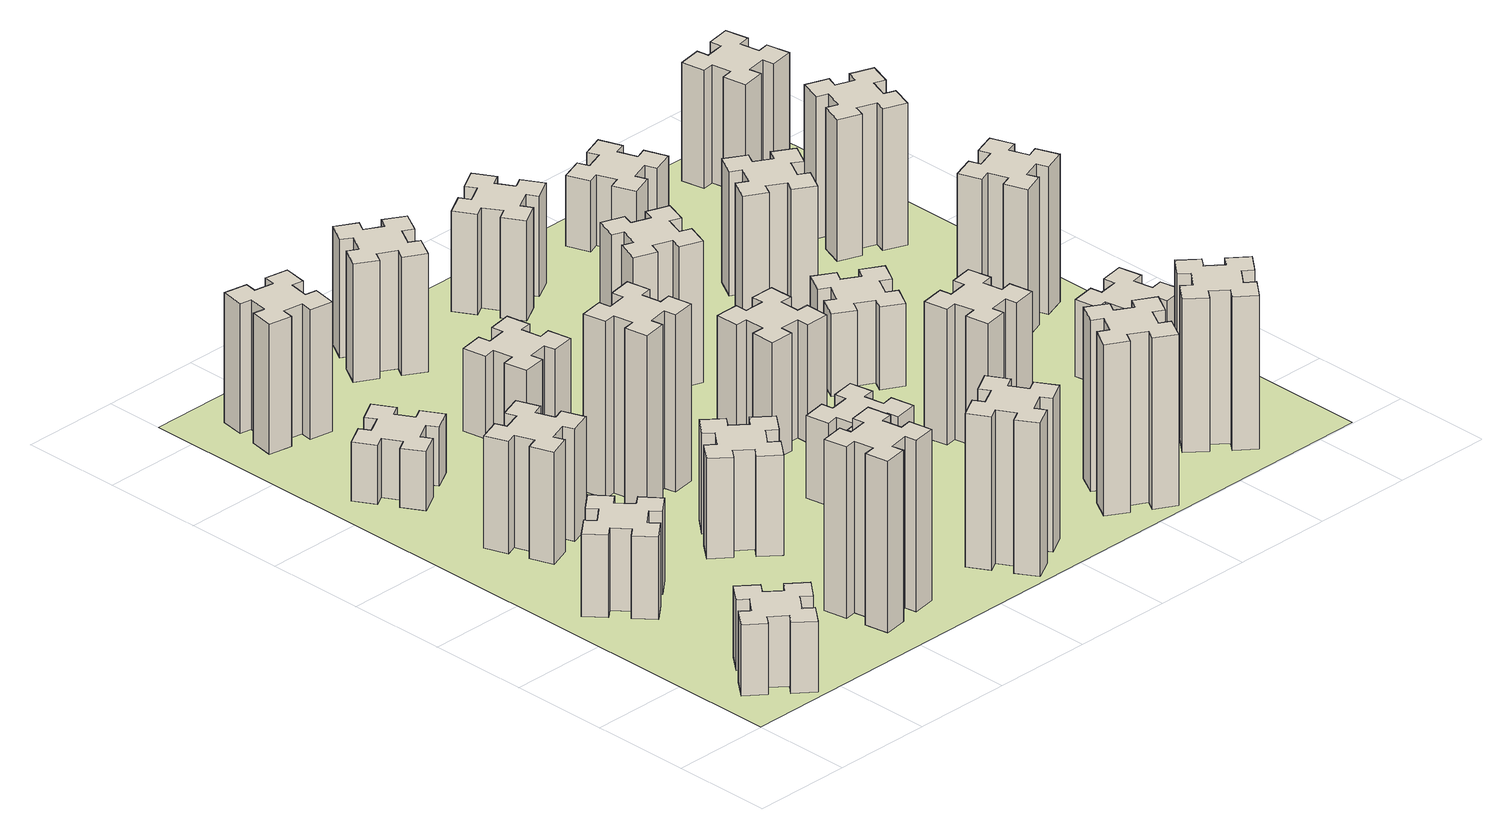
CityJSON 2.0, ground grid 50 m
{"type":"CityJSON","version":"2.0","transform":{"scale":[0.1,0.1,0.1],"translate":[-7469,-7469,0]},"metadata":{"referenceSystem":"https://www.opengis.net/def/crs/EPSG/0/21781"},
"CityObjects":{
"building1":{"type":"Building","attributes":{"class":"1000","function":"1000","usage":"1000","yearOfConstruction":2016,"roofType":"1000","measuredHeight":36,"storeysAboveGround":30,"storeysBelowGround":0},"geometry":[{"type":"Solid","lod":"1","boundaries":[[[[0,1,2,3,4,5,6,7,8,9,10,11,12,13,14,15,16,17,18,19]],[[17,16,20,21]],[[16,15,22,20]],[[15,14,23,22]],[[14,13,24,23]],[[13,12,25,24]],[[12,11,26,25]],[[11,10,27,26]],[[10,9,28,27]],[[9,8,29,28]],[[8,7,30,29]],[[7,6,31,30]],[[6,5,32,31]],[[5,4,33,32]],[[4,3,34,33]],[[3,2,35,34]],[[2,1,36,35]],[[1,0,37,36]],[[0,19,38,37]],[[19,18,39,38]],[[18,17,21,39]],[[24,25,26,27,28,29,30,31,32,33,34,35,36,37,38,39,21,20,22,23]]]]}]},
"building2":{"type":"Building","attributes":{"class":"1000","function":"1000","usage":"1000","yearOfConstruction":2016,"roofType":"1000","measuredHeight":42,"storeysAboveGround":30,"storeysBelowGround":0},"geometry":[{"type":"Solid","lod":"1","boundaries":[[[[40,41,42,43,44,45,46,47,48,49,50,51,52,53,54,55,56,57,58,59]],[[57,56,60,61]],[[56,55,62,60]],[[55,54,63,62]],[[54,53,64,63]],[[53,52,65,64]],[[52,51,66,65]],[[51,50,67,66]],[[50,49,68,67]],[[49,48,69,68]],[[48,47,70,69]],[[47,46,71,70]],[[46,45,72,71]],[[45,44,73,72]],[[44,43,74,73]],[[43,42,75,74]],[[42,41,76,75]],[[41,40,77,76]],[[40,59,78,77]],[[59,58,79,78]],[[58,57,61,79]],[[64,65,66,67,68,69,70,71,72,73,74,75,76,77,78,79,61,60,62,63]]]]}]},
"building3":{"type":"Building","attributes":{"class":"1000","function":"1000","usage":"1000","yearOfConstruction":2016,"roofType":"1000","measuredHeight":57,"storeysAboveGround":30,"storeysBelowGround":0},"geometry":[{"type":"Solid","lod":"1","boundaries":[[[[80,81,82,83,84,85,86,87,88,89,90,91,92,93,94,95,96,97,98,99]],[[97,96,100,101]],[[96,95,102,100]],[[95,94,103,102]],[[94,93,104,103]],[[93,92,105,104]],[[92,91,106,105]],[[91,90,107,106]],[[90,89,108,107]],[[89,88,109,108]],[[88,87,110,109]],[[87,86,111,110]],[[86,85,112,111]],[[85,84,113,112]],[[84,83,114,113]],[[83,82,115,114]],[[82,81,116,115]],[[81,80,117,116]],[[80,99,118,117]],[[99,98,119,118]],[[98,97,101,119]],[[104,105,106,107,108,109,110,111,112,113,114,115,116,117,118,119,101,100,102,103]]]]}]},
"building4":{"type":"Building","attributes":{"class":"1000","function":"1000","usage":"1000","yearOfConstruction":2016,"roofType":"1000","measuredHeight":30,"storeysAboveGround":30,"storeysBelowGround":0},"geometry":[{"type":"Solid","lod":"1","boundaries":[[[[120,121,122,123,124,125,126,127,128,129,130,131,132,133,134,135,136,137,138,139]],[[137,136,140,141]],[[136,135,142,140]],[[135,134,143,142]],[[134,133,144,143]],[[133,132,145,144]],[[132,131,146,145]],[[131,130,147,146]],[[130,129,148,147]],[[129,128,149,148]],[[128,127,150,149]],[[127,126,151,150]],[[126,125,152,151]],[[125,124,153,152]],[[124,123,154,153]],[[123,122,155,154]],[[122,121,156,155]],[[121,120,157,156]],[[120,139,158,157]],[[139,138,159,158]],[[138,137,141,159]],[[144,145,146,147,148,149,150,151,152,153,154,155,156,157,158,159,141,140,142,143]]]]}]},
"building5":{"type":"Building","attributes":{"class":"1000","function":"1000","usage":"1000","yearOfConstruction":2016,"roofType":"1000","measuredHeight":87,"storeysAboveGround":30,"storeysBelowGround":0},"geometry":[{"type":"Solid","lod":"1","boundaries":[[[[160,161,162,163,164,165,166,167,168,169,170,171,172,173,174,175,176,177,178,179]],[[177,176,180,181]],[[176,175,182,180]],[[175,174,183,182]],[[174,173,184,183]],[[173,172,185,184]],[[172,171,186,185]],[[171,170,187,186]],[[170,169,188,187]],[[169,168,189,188]],[[168,167,190,189]],[[167,166,191,190]],[[166,165,192,191]],[[165,164,193,192]],[[164,163,194,193]],[[163,162,195,194]],[[162,161,196,195]],[[161,160,197,196]],[[160,179,198,197]],[[179,178,199,198]],[[178,177,181,199]],[[184,185,186,187,188,189,190,191,192,193,194,195,196,197,198,199,181,180,182,183]]]]}]},
"building6":{"type":"Building","attributes":{"class":"1000","function":"1000","usage":"1000","yearOfConstruction":2016,"roofType":"1000","measuredHeight":66,"storeysAboveGround":30,"storeysBelowGround":0},"geometry":[{"type":"Solid","lod":"1","boundaries":[[[[200,201,202,203,204,205,206,207,208,209,210,211,212,213,214,215,216,217,218,219]],[[217,216,220,221]],[[216,215,222,220]],[[215,214,223,222]],[[214,213,224,223]],[[213,212,225,224]],[[212,211,226,225]],[[211,210,227,226]],[[210,209,228,227]],[[209,208,229,228]],[[208,207,230,229]],[[207,206,231,230]],[[206,205,232,231]],[[205,204,233,232]],[[204,203,234,233]],[[203,202,235,234]],[[202,201,236,235]],[[201,200,237,236]],[[200,219,238,237]],[[219,218,239,238]],[[218,217,221,239]],[[224,225,226,227,228,229,230,231,232,233,234,235,236,237,238,239,221,220,222,223]]]]}]},
"building7":{"type":"Building","attributes":{"class":"1000","function":"1000","usage":"1000","yearOfConstruction":2016,"roofType":"1000","measuredHeight":51,"storeysAboveGround":30,"storeysBelowGround":0},"geometry":[{"type":"Solid","lod":"1","boundaries":[[[[240,241,242,243,244,245,246,247,248,249,250,251,252,253,254,255,256,257,258,259]],[[257,256,260,261]],[[256,255,262,260]],[[255,254,263,262]],[[254,253,264,263]],[[253,252,265,264]],[[252,251,266,265]],[[251,250,267,266]],[[250,249,268,267]],[[249,248,269,268]],[[248,247,270,269]],[[247,246,271,270]],[[246,245,272,271]],[[245,244,273,272]],[[244,243,274,273]],[[243,242,275,274]],[[242,241,276,275]],[[241,240,277,276]],[[240,259,278,277]],[[259,258,279,278]],[[258,257,261,279]],[[264,265,266,267,268,269,270,271,272,273,274,275,276,277,278,279,261,260,262,263]]]]}]},
"building8":{"type":"Building","attributes":{"class":"1000","function":"1000","usage":"1000","yearOfConstruction":2016,"roofType":"1000","measuredHeight":90,"storeysAboveGround":30,"storeysBelowGround":0},"geometry":[{"type":"Solid","lod":"1","boundaries":[[[[280,281,282,283,284,285,286,287,288,289,290,291,292,293,294,295,296,297,298,299]],[[297,296,300,301]],[[296,295,302,300]],[[295,294,303,302]],[[294,293,304,303]],[[293,292,305,304]],[[292,291,306,305]],[[291,290,307,306]],[[290,289,308,307]],[[289,288,309,308]],[[288,287,310,309]],[[287,286,311,310]],[[286,285,312,311]],[[285,284,313,312]],[[284,283,314,313]],[[283,282,315,314]],[[282,281,316,315]],[[281,280,317,316]],[[280,299,318,317]],[[299,298,319,318]],[[298,297,301,319]],[[304,305,306,307,308,309,310,311,312,313,314,315,316,317,318,319,301,300,302,303]]]]}]},
"building9":{"type":"Building","attributes":{"class":"1000","function":"1000","usage":"1000","yearOfConstruction":2016,"roofType":"1000","measuredHeight":42,"storeysAboveGround":30,"storeysBelowGround":0},"geometry":[{"type":"Solid","lod":"1","boundaries":[[[[320,321,322,323,324,325,326,327,328,329,330,331,332,333,334,335,336,337,338,339]],[[337,336,340,341]],[[336,335,342,340]],[[335,334,343,342]],[[334,333,344,343]],[[333,332,345,344]],[[332,331,346,345]],[[331,330,347,346]],[[330,329,348,347]],[[329,328,349,348]],[[328,327,350,349]],[[327,326,351,350]],[[326,325,352,351]],[[325,324,353,352]],[[324,323,354,353]],[[323,322,355,354]],[[322,321,356,355]],[[321,320,357,356]],[[320,339,358,357]],[[339,338,359,358]],[[338,337,341,359]],[[344,345,346,347,348,349,350,351,352,353,354,355,356,357,358,359,341,340,342,343]]]]}]},
"building10":{"type":"Building","attributes":{"class":"1000","function":"1000","usage":"1000","yearOfConstruction":2016,"roofType":"1000","measuredHeight":78,"storeysAboveGround":30,"storeysBelowGround":0},"geometry":[{"type":"Solid","lod":"1","boundaries":[[[[360,361,362,363,364,365,366,367,368,369,370,371,372,373,374,375,376,377,378,379]],[[377,376,380,381]],[[376,375,382,380]],[[375,374,383,382]],[[374,373,384,383]],[[373,372,385,384]],[[372,371,386,385]],[[371,370,387,386]],[[370,369,388,387]],[[369,368,389,388]],[[368,367,390,389]],[[367,366,391,390]],[[366,365,392,391]],[[365,364,393,392]],[[364,363,394,393]],[[363,362,395,394]],[[362,361,396,395]],[[361,360,397,396]],[[360,379,398,397]],[[379,378,399,398]],[[378,377,381,399]],[[384,385,386,387,388,389,390,391,392,393,394,395,396,397,398,399,381,380,382,383]]]]}]},
"building11":{"type":"Building","attributes":{"class":"1000","function":"1000","usage":"1000","yearOfConstruction":2016,"roofType":"1000","measuredHeight":42,"storeysAboveGround":30,"storeysBelowGround":0},"geometry":[{"type":"Solid","lod":"1","boundaries":[[[[400,401,402,403,404,405,406,407,408,409,410,411,412,413,414,415,416,417,418,419]],[[417,416,420,421]],[[416,415,422,420]],[[415,414,423,422]],[[414,413,424,423]],[[413,412,425,424]],[[412,411,426,425]],[[411,410,427,426]],[[410,409,428,427]],[[409,408,429,428]],[[408,407,430,429]],[[407,406,431,430]],[[406,405,432,431]],[[405,404,433,432]],[[404,403,434,433]],[[403,402,435,434]],[[402,401,436,435]],[[401,400,437,436]],[[400,419,438,437]],[[419,418,439,438]],[[418,417,421,439]],[[424,425,426,427,428,429,430,431,432,433,434,435,436,437,438,439,421,420,422,423]]]]}]},
"building12":{"type":"Building","attributes":{"class":"1000","function":"1000","usage":"1000","yearOfConstruction":2016,"roofType":"1000","measuredHeight":60,"storeysAboveGround":30,"storeysBelowGround":0},"geometry":[{"type":"Solid","lod":"1","boundaries":[[[[440,441,442,443,444,445,446,447,448,449,450,451,452,453,454,455,456,457,458,459]],[[457,456,460,461]],[[456,455,462,460]],[[455,454,463,462]],[[454,453,464,463]],[[453,452,465,464]],[[452,451,466,465]],[[451,450,467,466]],[[450,449,468,467]],[[449,448,469,468]],[[448,447,470,469]],[[447,446,471,470]],[[446,445,472,471]],[[445,444,473,472]],[[444,443,474,473]],[[443,442,475,474]],[[442,441,476,475]],[[441,440,477,476]],[[440,459,478,477]],[[459,458,479,478]],[[458,457,461,479]],[[464,465,466,467,468,469,470,471,472,473,474,475,476,477,478,479,461,460,462,463]]]]}]},
"building13":{"type":"Building","attributes":{"class":"1000","function":"1000","usage":"1000","yearOfConstruction":2016,"roofType":"1000","measuredHeight":60,"storeysAboveGround":30,"storeysBelowGround":0},"geometry":[{"type":"Solid","lod":"1","boundaries":[[[[480,481,482,483,484,485,486,487,488,489,490,491,492,493,494,495,496,497,498,499]],[[497,496,500,501]],[[496,495,502,500]],[[495,494,503,502]],[[494,493,504,503]],[[493,492,505,504]],[[492,491,506,505]],[[491,490,507,506]],[[490,489,508,507]],[[489,488,509,508]],[[488,487,510,509]],[[487,486,511,510]],[[486,485,512,511]],[[485,484,513,512]],[[484,483,514,513]],[[483,482,515,514]],[[482,481,516,515]],[[481,480,517,516]],[[480,499,518,517]],[[499,498,519,518]],[[498,497,501,519]],[[504,505,506,507,508,509,510,511,512,513,514,515,516,517,518,519,501,500,502,503]]]]}]},
"building14":{"type":"Building","attributes":{"class":"1000","function":"1000","usage":"1000","yearOfConstruction":2016,"roofType":"1000","measuredHeight":72,"storeysAboveGround":30,"storeysBelowGround":0},"geometry":[{"type":"Solid","lod":"1","boundaries":[[[[520,521,522,523,524,525,526,527,528,529,530,531,532,533,534,535,536,537,538,539]],[[537,536,540,541]],[[536,535,542,540]],[[535,534,543,542]],[[534,533,544,543]],[[533,532,545,544]],[[532,531,546,545]],[[531,530,547,546]],[[530,529,548,547]],[[529,528,549,548]],[[528,527,550,549]],[[527,526,551,550]],[[526,525,552,551]],[[525,524,553,552]],[[524,523,554,553]],[[523,522,555,554]],[[522,521,556,555]],[[521,520,557,556]],[[520,539,558,557]],[[539,538,559,558]],[[538,537,541,559]],[[544,545,546,547,548,549,550,551,552,553,554,555,556,557,558,559,541,540,542,543]]]]}]},
"building15":{"type":"Building","attributes":{"class":"1000","function":"1000","usage":"1000","yearOfConstruction":2016,"roofType":"1000","measuredHeight":87,"storeysAboveGround":30,"storeysBelowGround":0},"geometry":[{"type":"Solid","lod":"1","boundaries":[[[[560,561,562,563,564,565,566,567,568,569,570,571,572,573,574,575,576,577,578,579]],[[577,576,580,581]],[[576,575,582,580]],[[575,574,583,582]],[[574,573,584,583]],[[573,572,585,584]],[[572,571,586,585]],[[571,570,587,586]],[[570,569,588,587]],[[569,568,589,588]],[[568,567,590,589]],[[567,566,591,590]],[[566,565,592,591]],[[565,564,593,592]],[[564,563,594,593]],[[563,562,595,594]],[[562,561,596,595]],[[561,560,597,596]],[[560,579,598,597]],[[579,578,599,598]],[[578,577,581,599]],[[584,585,586,587,588,589,590,591,592,593,594,595,596,597,598,599,581,580,582,583]]]]}]},
"building16":{"type":"Building","attributes":{"class":"1000","function":"1000","usage":"1000","yearOfConstruction":2016,"roofType":"1000","measuredHeight":69,"storeysAboveGround":30,"storeysBelowGround":0},"geometry":[{"type":"Solid","lod":"1","boundaries":[[[[600,601,602,603,604,605,606,607,608,609,610,611,612,613,614,615,616,617,618,619]],[[617,616,620,621]],[[616,615,622,620]],[[615,614,623,622]],[[614,613,624,623]],[[613,612,625,624]],[[612,611,626,625]],[[611,610,627,626]],[[610,609,628,627]],[[609,608,629,628]],[[608,607,630,629]],[[607,606,631,630]],[[606,605,632,631]],[[605,604,633,632]],[[604,603,634,633]],[[603,602,635,634]],[[602,601,636,635]],[[601,600,637,636]],[[600,619,638,637]],[[619,618,639,638]],[[618,617,621,639]],[[624,625,626,627,628,629,630,631,632,633,634,635,636,637,638,639,621,620,622,623]]]]}]},
"building17":{"type":"Building","attributes":{"class":"1000","function":"1000","usage":"1000","yearOfConstruction":2016,"roofType":"1000","measuredHeight":51,"storeysAboveGround":30,"storeysBelowGround":0},"geometry":[{"type":"Solid","lod":"1","boundaries":[[[[640,641,642,643,644,645,646,647,648,649,650,651,652,653,654,655,656,657,658,659]],[[657,656,660,661]],[[656,655,662,660]],[[655,654,663,662]],[[654,653,664,663]],[[653,652,665,664]],[[652,651,666,665]],[[651,650,667,666]],[[650,649,668,667]],[[649,648,669,668]],[[648,647,670,669]],[[647,646,671,670]],[[646,645,672,671]],[[645,644,673,672]],[[644,643,674,673]],[[643,642,675,674]],[[642,641,676,675]],[[641,640,677,676]],[[640,659,678,677]],[[659,658,679,678]],[[658,657,661,679]],[[664,665,666,667,668,669,670,671,672,673,674,675,676,677,678,679,661,660,662,663]]]]}]},
"building18":{"type":"Building","attributes":{"class":"1000","function":"1000","usage":"1000","yearOfConstruction":2016,"roofType":"1000","measuredHeight":42,"storeysAboveGround":30,"storeysBelowGround":0},"geometry":[{"type":"Solid","lod":"1","boundaries":[[[[680,681,682,683,684,685,686,687,688,689,690,691,692,693,694,695,696,697,698,699]],[[697,696,700,701]],[[696,695,702,700]],[[695,694,703,702]],[[694,693,704,703]],[[693,692,705,704]],[[692,691,706,705]],[[691,690,707,706]],[[690,689,708,707]],[[689,688,709,708]],[[688,687,710,709]],[[687,686,711,710]],[[686,685,712,711]],[[685,684,713,712]],[[684,683,714,713]],[[683,682,715,714]],[[682,681,716,715]],[[681,680,717,716]],[[680,699,718,717]],[[699,698,719,718]],[[698,697,701,719]],[[704,705,706,707,708,709,710,711,712,713,714,715,716,717,718,719,701,700,702,703]]]]}]},
"building19":{"type":"Building","attributes":{"class":"1000","function":"1000","usage":"1000","yearOfConstruction":2016,"roofType":"1000","measuredHeight":78,"storeysAboveGround":30,"storeysBelowGround":0},"geometry":[{"type":"Solid","lod":"1","boundaries":[[[[720,721,722,723,724,725,726,727,728,729,730,731,732,733,734,735,736,737,738,739]],[[737,736,740,741]],[[736,735,742,740]],[[735,734,743,742]],[[734,733,744,743]],[[733,732,745,744]],[[732,731,746,745]],[[731,730,747,746]],[[730,729,748,747]],[[729,728,749,748]],[[728,727,750,749]],[[727,726,751,750]],[[726,725,752,751]],[[725,724,753,752]],[[724,723,754,753]],[[723,722,755,754]],[[722,721,756,755]],[[721,720,757,756]],[[720,739,758,757]],[[739,738,759,758]],[[738,737,741,759]],[[744,745,746,747,748,749,750,751,752,753,754,755,756,757,758,759,741,740,742,743]]]]}]},
"building20":{"type":"Building","attributes":{"class":"1000","function":"1000","usage":"1000","yearOfConstruction":2016,"roofType":"1000","measuredHeight":63,"storeysAboveGround":30,"storeysBelowGround":0},"geometry":[{"type":"Solid","lod":"1","boundaries":[[[[760,761,762,763,764,765,766,767,768,769,770,771,772,773,774,775,776,777,778,779]],[[777,776,780,781]],[[776,775,782,780]],[[775,774,783,782]],[[774,773,784,783]],[[773,772,785,784]],[[772,771,786,785]],[[771,770,787,786]],[[770,769,788,787]],[[769,768,789,788]],[[768,767,790,789]],[[767,766,791,790]],[[766,765,792,791]],[[765,764,793,792]],[[764,763,794,793]],[[763,762,795,794]],[[762,761,796,795]],[[761,760,797,796]],[[760,779,798,797]],[[779,778,799,798]],[[778,777,781,799]],[[784,785,786,787,788,789,790,791,792,793,794,795,796,797,798,799,781,780,782,783]]]]}]},
"building21":{"type":"Building","attributes":{"class":"1000","function":"1000","usage":"1000","yearOfConstruction":2016,"roofType":"1000","measuredHeight":36,"storeysAboveGround":30,"storeysBelowGround":0},"geometry":[{"type":"Solid","lod":"1","boundaries":[[[[800,801,802,803,804,805,806,807,808,809,810,811,812,813,814,815,816,817,818,819]],[[817,816,820,821]],[[816,815,822,820]],[[815,814,823,822]],[[814,813,824,823]],[[813,812,825,824]],[[812,811,826,825]],[[811,810,827,826]],[[810,809,828,827]],[[809,808,829,828]],[[808,807,830,829]],[[807,806,831,830]],[[806,805,832,831]],[[805,804,833,832]],[[804,803,834,833]],[[803,802,835,834]],[[802,801,836,835]],[[801,800,837,836]],[[800,819,838,837]],[[819,818,839,838]],[[818,817,821,839]],[[824,825,826,827,828,829,830,831,832,833,834,835,836,837,838,839,821,820,822,823]]]]}]},
"building22":{"type":"Building","attributes":{"class":"1000","function":"1000","usage":"1000","yearOfConstruction":2016,"roofType":"1000","measuredHeight":39,"storeysAboveGround":30,"storeysBelowGround":0},"geometry":[{"type":"Solid","lod":"1","boundaries":[[[[840,841,842,843,844,845,846,847,848,849,850,851,852,853,854,855,856,857,858,859]],[[857,856,860,861]],[[856,855,862,860]],[[855,854,863,862]],[[854,853,864,863]],[[853,852,865,864]],[[852,851,866,865]],[[851,850,867,866]],[[850,849,868,867]],[[849,848,869,868]],[[848,847,870,869]],[[847,846,871,870]],[[846,845,872,871]],[[845,844,873,872]],[[844,843,874,873]],[[843,842,875,874]],[[842,841,876,875]],[[841,840,877,876]],[[840,859,878,877]],[[859,858,879,878]],[[858,857,861,879]],[[864,865,866,867,868,869,870,871,872,873,874,875,876,877,878,879,861,860,862,863]]]]}]},
"building23":{"type":"Building","attributes":{"class":"1000","function":"1000","usage":"1000","yearOfConstruction":2016,"roofType":"1000","measuredHeight":75,"storeysAboveGround":30,"storeysBelowGround":0},"geometry":[{"type":"Solid","lod":"1","boundaries":[[[[880,881,882,883,884,885,886,887,888,889,890,891,892,893,894,895,896,897,898,899]],[[897,896,900,901]],[[896,895,902,900]],[[895,894,903,902]],[[894,893,904,903]],[[893,892,905,904]],[[892,891,906,905]],[[891,890,907,906]],[[890,889,908,907]],[[889,888,909,908]],[[888,887,910,909]],[[887,886,911,910]],[[886,885,912,911]],[[885,884,913,912]],[[884,883,914,913]],[[883,882,915,914]],[[882,881,916,915]],[[881,880,917,916]],[[880,899,918,917]],[[899,898,919,918]],[[898,897,901,919]],[[904,905,906,907,908,909,910,911,912,913,914,915,916,917,918,919,901,900,902,903]]]]}]},
"building24":{"type":"Building","attributes":{"class":"1000","function":"1000","usage":"1000","yearOfConstruction":2016,"roofType":"1000","measuredHeight":72,"storeysAboveGround":30,"storeysBelowGround":0},"geometry":[{"type":"Solid","lod":"1","boundaries":[[[[920,921,922,923,924,925,926,927,928,929,930,931,932,933,934,935,936,937,938,939]],[[937,936,940,941]],[[936,935,942,940]],[[935,934,943,942]],[[934,933,944,943]],[[933,932,945,944]],[[932,931,946,945]],[[931,930,947,946]],[[930,929,948,947]],[[929,928,949,948]],[[928,927,950,949]],[[927,926,951,950]],[[926,925,952,951]],[[925,924,953,952]],[[924,923,954,953]],[[923,922,955,954]],[[922,921,956,955]],[[921,920,957,956]],[[920,939,958,957]],[[939,938,959,958]],[[938,937,941,959]],[[944,945,946,947,948,949,950,951,952,953,954,955,956,957,958,959,941,940,942,943]]]]}]},
"building25":{"type":"Building","attributes":{"class":"1000","function":"1000","usage":"1000","yearOfConstruction":2016,"roofType":"1000","measuredHeight":60,"storeysAboveGround":30,"storeysBelowGround":0},"geometry":[{"type":"Solid","lod":"1","boundaries":[[[[960,961,962,963,964,965,966,967,968,969,970,971,972,973,974,975,976,977,978,979]],[[977,976,980,981]],[[976,975,982,980]],[[975,974,983,982]],[[974,973,984,983]],[[973,972,985,984]],[[972,971,986,985]],[[971,970,987,986]],[[970,969,988,987]],[[969,968,989,988]],[[968,967,990,989]],[[967,966,991,990]],[[966,965,992,991]],[[965,964,993,992]],[[964,963,994,993]],[[963,962,995,994]],[[962,961,996,995]],[[961,960,997,996]],[[960,979,998,997]],[[979,978,999,998]],[[978,977,981,999]],[[984,985,986,987,988,989,990,991,992,993,994,995,996,997,998,999,981,980,982,983]]]]}]},
"landuse1":{"type":"LandUse","attributes":{"name":"plot1","function":"1010"},"geometry":[{"type":"MultiSurface","lod":"1","boundaries":[[[1000,1001,1002,1003]]]}]}
},
"vertices":[
[266,223,0],[343,159,0],[304,113,0],[396,36,0],[473,128,0],[427,166,0],[492,243,0],[538,204,0],[615,296,0],[523,373,0],[484,327,0],[408,392,0],[446,438,0],[354,515,0],[277,423,0],[323,384,0],[259,308,0],[213,346,0],[136,254,0],[228,177,0],[259,308,360],[213,346,360],[323,384,360],[277,423,360],[354,515,360],[446,438,360],[408,392,360],[484,327,360],[523,373,360],[615,296,360],[538,204,360],[492,243,360],[427,166,360],[473,128,360],[396,36,360],[304,113,360],[343,159,360],[266,223,360],[228,177,360],[136,254,360],
[343,1332,0],[266,1267,0],[228,1313,0],[136,1236,0],[213,1144,0],[259,1183,0],[323,1106,0],[277,1068,0],[354,976,0],[446,1053,0],[408,1099,0],[484,1163,0],[523,1117,0],[615,1194,0],[538,1286,0],[492,1248,0],[427,1324,0],[473,1363,0],[396,1455,0],[304,1378,0],[427,1324,420],[473,1363,420],[492,1248,420],[538,1286,420],[615,1194,420],[523,1117,420],[484,1163,420],[408,1099,420],[446,1053,420],[354,976,420],[277,1068,420],[323,1106,420],[259,1183,420],[213,1144,420],[136,1236,420],[228,1313,420],[266,1267,420],[343,1332,420],[304,1378,420],[396,1455,420],
[596,1846,0],[562,1940,0],[618,1960,0],[577,2073,0],[464,2032,0],[485,1976,0],[391,1942,0],[370,1998,0],[257,1957,0],[299,1844,0],[355,1865,0],[389,1771,0],[333,1750,0],[374,1637,0],[487,1679,0],[466,1735,0],[560,1769,0],[580,1713,0],[693,1754,0],[652,1867,0],[560,1769,570],[580,1713,570],[466,1735,570],[487,1679,570],[374,1637,570],[333,1750,570],[389,1771,570],[355,1865,570],[299,1844,570],[257,1957,570],[370,1998,570],[391,1942,570],[485,1976,570],[464,2032,570],[577,2073,570],[618,1960,570],[562,1940,570],[596,1846,570],[652,1867,570],[693,1754,570],
[496,2607,0],[446,2694,0],[498,2724,0],[438,2828,0],[334,2768,0],[364,2716,0],[277,2666,0],[247,2718,0],[143,2658,0],[203,2554,0],[255,2584,0],[305,2497,0],[253,2467,0],[313,2363,0],[417,2423,0],[387,2475,0],[474,2525,0],[504,2473,0],[608,2533,0],[548,2637,0],[474,2525,300],[504,2473,300],[387,2475,300],[417,2423,300],[313,2363,300],[253,2467,300],[305,2497,300],[255,2584,300],[203,2554,300],[143,2658,300],[247,2718,300],[277,2666,300],[364,2716,300],[334,2768,300],[438,2828,300],[498,2724,300],[446,2694,300],[496,2607,300],[548,2637,300],[608,2533,300],
[1232,345,0],[1215,444,0],[1274,454,0],[1253,572,0],[1135,551,0],[1145,492,0],[1047,475,0],[1037,534,0],[918,513,0],[939,395,0],[998,405,0],[1016,307,0],[957,297,0],[977,178,0],[1096,199,0],[1085,258,0],[1184,276,0],[1194,217,0],[1312,237,0],[1291,356,0],[1184,276,870],[1194,217,870],[1085,258,870],[1096,199,870],[977,178,870],[957,297,870],[1016,307,870],[998,405,870],[939,395,870],[918,513,870],[1037,534,870],[1047,475,870],[1145,492,870],[1135,551,870],[1253,572,870],[1274,454,870],[1215,444,870],[1232,345,870],[1291,356,870],[1312,237,870],
[475,3267,0],[492,3365,0],[551,3355,0],[572,3473,0],[454,3494,0],[444,3435,0],[345,3452,0],[356,3511,0],[237,3532,0],[217,3414,0],[276,3404,0],[258,3305,0],[199,3316,0],[178,3197,0],[297,3177,0],[307,3236,0],[405,3218,0],[395,3159,0],[513,3138,0],[534,3257,0],[405,3218,660],[395,3159,660],[307,3236,660],[297,3177,660],[178,3197,660],[199,3316,660],[258,3305,660],[276,3404,660],[217,3414,660],[237,3532,660],[356,3511,660],[345,3452,660],[444,3435,660],[454,3494,660],[572,3473,660],[551,3355,660],[492,3365,660],[475,3267,660],[534,3257,660],[513,3138,660],
[1063,1324,0],[999,1248,0],[953,1286,0],[876,1194,0],[968,1117,0],[1006,1163,0],[1083,1099,0],[1044,1053,0],[1136,976,0],[1213,1068,0],[1167,1106,0],[1232,1183,0],[1278,1144,0],[1355,1236,0],[1263,1313,0],[1224,1267,0],[1148,1332,0],[1186,1378,0],[1094,1455,0],[1017,1363,0],[1148,1332,510],[1186,1378,510],[1224,1267,510],[1263,1313,510],[1355,1236,510],[1278,1144,510],[1232,1183,510],[1167,1106,510],[1213,1068,510],[1136,976,510],[1044,1053,510],[1083,1099,510],[1006,1163,510],[968,1117,510],[876,1194,510],[953,1286,510],[999,1248,510],[1063,1324,510],[1017,1363,510],[1094,1455,510],
[998,1885,0],[1016,1787,0],[957,1777,0],[977,1658,0],[1096,1679,0],[1085,1738,0],[1184,1756,0],[1194,1697,0],[1312,1717,0],[1291,1836,0],[1232,1825,0],[1215,1924,0],[1274,1934,0],[1253,2052,0],[1135,2031,0],[1145,1972,0],[1047,1955,0],[1037,2014,0],[918,1993,0],[939,1875,0],[1047,1955,900],[1037,2014,900],[1145,1972,900],[1135,2031,900],[1253,2052,900],[1274,1934,900],[1215,1924,900],[1232,1825,900],[1291,1836,900],[1312,1717,900],[1194,1697,900],[1184,1756,900],[1085,1738,900],[1096,1679,900],[977,1658,900],[957,1777,900],[1016,1787,900],[998,1885,900],[939,1875,900],[918,1993,900],
[1232,2565,0],[1215,2664,0],[1274,2674,0],[1253,2792,0],[1135,2771,0],[1145,2712,0],[1047,2695,0],[1037,2754,0],[918,2733,0],[939,2615,0],[998,2625,0],[1016,2527,0],[957,2517,0],[977,2398,0],[1096,2419,0],[1085,2478,0],[1184,2496,0],[1194,2437,0],[1312,2457,0],[1291,2576,0],[1184,2496,420],[1194,2437,420],[1085,2478,420],[1096,2419,420],[977,2398,420],[957,2517,420],[1016,2527,420],[998,2625,420],[939,2615,420],[918,2733,420],[1037,2754,420],[1047,2695,420],[1145,2712,420],[1135,2771,420],[1253,2792,420],[1274,2674,420],[1215,2664,420],[1232,2565,420],[1291,2576,420],[1312,2457,420],
[1867,155,0],[1954,205,0],[1984,153,0],[2088,213,0],[2028,317,0],[1976,287,0],[1926,374,0],[1978,404,0],[1918,508,0],[1814,448,0],[1844,396,0],[1757,346,0],[1727,398,0],[1623,338,0],[1683,234,0],[1735,264,0],[1785,177,0],[1733,147,0],[1793,43,0],[1897,103,0],[1785,177,780],[1733,147,780],[1735,264,780],[1683,234,780],[1623,338,780],[1727,398,780],[1757,346,780],[1844,396,780],[1814,448,780],[1918,508,780],[1978,404,780],[1926,374,780],[1976,287,780],[2028,317,780],[2088,213,780],[1984,153,780],[1954,205,780],[1867,155,780],[1897,103,780],[1793,43,780],
[1725,998,0],[1824,1016,0],[1834,957,0],[1952,977,0],[1931,1096,0],[1872,1085,0],[1855,1184,0],[1914,1194,0],[1893,1312,0],[1775,1291,0],[1785,1232,0],[1687,1215,0],[1677,1274,0],[1558,1253,0],[1579,1135,0],[1638,1145,0],[1656,1047,0],[1597,1037,0],[1617,918,0],[1736,939,0],[1656,1047,420],[1597,1037,420],[1638,1145,420],[1579,1135,420],[1558,1253,420],[1677,1274,420],[1687,1215,420],[1785,1232,420],[1775,1291,420],[1893,1312,420],[1914,1194,420],[1855,1184,420],[1872,1085,420],[1931,1096,420],[1952,977,420],[1834,957,420],[1824,1016,420],[1725,998,420],[1736,939,420],[1617,918,420],
[1045,3534,0],[995,3447,0],[943,3477,0],[883,3373,0],[987,3313,0],[1017,3365,0],[1104,3315,0],[1074,3263,0],[1178,3203,0],[1238,3307,0],[1186,3337,0],[1236,3424,0],[1288,3394,0],[1348,3498,0],[1244,3558,0],[1214,3506,0],[1127,3556,0],[1157,3608,0],[1053,3668,0],[993,3564,0],[1127,3556,600],[1157,3608,600],[1214,3506,600],[1244,3558,600],[1348,3498,600],[1288,3394,600],[1236,3424,600],[1186,3337,600],[1238,3307,600],[1178,3203,600],[1074,3263,600],[1104,3315,600],[1017,3365,600],[987,3313,600],[883,3373,600],[943,3477,600],[995,3447,600],[1045,3534,600],[993,3564,600],[1053,3668,600],
[1905,1865,0],[1805,1865,0],[1805,1925,0],[1685,1925,0],[1685,1805,0],[1745,1805,0],[1745,1705,0],[1685,1705,0],[1685,1585,0],[1805,1585,0],[1805,1645,0],[1905,1645,0],[1905,1585,0],[2025,1585,0],[2025,1705,0],[1965,1705,0],[1965,1805,0],[2025,1805,0],[2025,1925,0],[1905,1925,0],[1965,1805,600],[2025,1805,600],[1965,1705,600],[2025,1705,600],[2025,1585,600],[1905,1585,600],[1905,1645,600],[1805,1645,600],[1805,1585,600],[1685,1585,600],[1685,1705,600],[1745,1705,600],[1745,1805,600],[1685,1805,600],[1685,1925,600],[1805,1925,600],[1805,1865,600],[1905,1865,600],[1905,1925,600],[2025,1925,600],
[1942,2411,0],[1976,2505,0],[2032,2484,0],[2073,2597,0],[1960,2638,0],[1940,2582,0],[1846,2616,0],[1867,2672,0],[1754,2713,0],[1713,2600,0],[1769,2580,0],[1735,2486,0],[1679,2507,0],[1637,2394,0],[1750,2353,0],[1771,2409,0],[1865,2375,0],[1844,2319,0],[1957,2277,0],[1998,2390,0],[1865,2375,720],[1844,2319,720],[1771,2409,720],[1750,2353,720],[1637,2394,720],[1679,2507,720],[1735,2486,720],[1769,2580,720],[1713,2600,720],[1754,2713,720],[1867,2672,720],[1846,2616,720],[1940,2582,720],[1960,2638,720],[2073,2597,720],[2032,2484,720],[1976,2505,720],[1942,2411,720],[1998,2390,720],[1957,2277,720],
[2666,177,0],[2716,264,0],[2768,234,0],[2828,338,0],[2724,398,0],[2694,346,0],[2607,396,0],[2637,448,0],[2533,508,0],[2473,404,0],[2525,374,0],[2475,287,0],[2423,317,0],[2363,213,0],[2467,153,0],[2497,205,0],[2584,155,0],[2554,103,0],[2658,43,0],[2718,147,0],[2584,155,870],[2554,103,870],[2497,205,870],[2467,153,870],[2363,213,870],[2423,317,870],[2475,287,870],[2525,374,870],[2473,404,870],[2533,508,870],[2637,448,870],[2607,396,870],[2694,346,870],[2724,398,870],[2828,338,870],[2768,234,870],[2716,264,870],[2666,177,870],[2718,147,870],[2658,43,870],
[2612,1085,0],[2595,1184,0],[2654,1194,0],[2633,1312,0],[2515,1291,0],[2525,1232,0],[2427,1215,0],[2417,1274,0],[2298,1253,0],[2319,1135,0],[2378,1145,0],[2396,1047,0],[2337,1037,0],[2357,918,0],[2476,939,0],[2465,998,0],[2564,1016,0],[2574,957,0],[2692,977,0],[2671,1096,0],[2564,1016,690],[2574,957,690],[2465,998,690],[2476,939,690],[2357,918,690],[2337,1037,690],[2396,1047,690],[2378,1145,690],[2319,1135,690],[2298,1253,690],[2417,1274,690],[2427,1215,690],[2525,1232,690],[2515,1291,690],[2633,1312,690],[2654,1194,690],[2595,1184,690],[2612,1085,690],[2671,1096,690],[2692,977,690],
[1976,3447,0],[1926,3534,0],[1978,3564,0],[1918,3668,0],[1814,3608,0],[1844,3556,0],[1757,3506,0],[1727,3558,0],[1623,3498,0],[1683,3394,0],[1735,3424,0],[1785,3337,0],[1733,3307,0],[1793,3203,0],[1897,3263,0],[1867,3315,0],[1954,3365,0],[1984,3313,0],[2088,3373,0],[2028,3477,0],[1954,3365,510],[1984,3313,510],[1867,3315,510],[1897,3263,510],[1793,3203,510],[1733,3307,510],[1785,3337,510],[1735,3424,510],[1683,3394,510],[1623,3498,510],[1727,3558,510],[1757,3506,510],[1844,3556,510],[1814,3608,510],[1918,3668,510],[1978,3564,510],[1926,3534,510],[1976,3447,510],[2028,3477,510],[2088,3373,510],
[2594,1926,0],[2507,1976,0],[2537,2028,0],[2433,2088,0],[2373,1984,0],[2425,1954,0],[2375,1867,0],[2323,1897,0],[2263,1793,0],[2367,1733,0],[2397,1785,0],[2484,1735,0],[2454,1683,0],[2558,1623,0],[2618,1727,0],[2566,1757,0],[2616,1844,0],[2668,1814,0],[2728,1918,0],[2624,1978,0],[2616,1844,420],[2668,1814,420],[2566,1757,420],[2618,1727,420],[2558,1623,420],[2454,1683,420],[2484,1735,420],[2397,1785,420],[2367,1733,420],[2263,1793,420],[2323,1897,420],[2375,1867,420],[2425,1954,420],[2373,1984,420],[2433,2088,420],[2537,2028,420],[2507,1976,420],[2594,1926,420],[2624,1978,420],[2728,1918,420],
[3344,427,0],[3268,492,0],[3306,538,0],[3214,615,0],[3137,523,0],[3183,484,0],[3119,408,0],[3073,446,0],[2996,354,0],[3088,277,0],[3126,323,0],[3203,259,0],[3164,213,0],[3256,136,0],[3333,228,0],[3287,266,0],[3352,343,0],[3398,304,0],[3475,396,0],[3383,473,0],[3352,343,780],[3398,304,780],[3287,266,780],[3333,228,780],[3256,136,780],[3164,213,780],[3203,259,780],[3126,323,780],[3088,277,780],[2996,354,780],[3073,446,780],[3119,408,780],[3183,484,780],[3137,523,780],[3214,615,780],[3306,538,780],[3268,492,780],[3344,427,780],[3383,473,780],[3475,396,780],
[2766,2497,0],[2816,2584,0],[2868,2554,0],[2928,2658,0],[2824,2718,0],[2794,2666,0],[2707,2716,0],[2737,2768,0],[2633,2828,0],[2573,2724,0],[2625,2694,0],[2575,2607,0],[2523,2637,0],[2463,2533,0],[2567,2473,0],[2597,2525,0],[2684,2475,0],[2654,2423,0],[2758,2363,0],[2818,2467,0],[2684,2475,630],[2654,2423,630],[2597,2525,630],[2567,2473,630],[2463,2533,630],[2523,2637,630],[2575,2607,630],[2625,2694,630],[2573,2724,630],[2633,2828,630],[2737,2768,630],[2707,2716,630],[2794,2666,630],[2824,2718,630],[2928,2658,630],[2868,2554,630],[2816,2584,630],[2766,2497,630],[2818,2467,630],[2758,2363,630],
[2605,3556,0],[2511,3522,0],[2490,3578,0],[2377,3537,0],[2419,3424,0],[2475,3445,0],[2509,3351,0],[2453,3330,0],[2494,3217,0],[2607,3259,0],[2586,3315,0],[2680,3349,0],[2700,3293,0],[2813,3334,0],[2772,3447,0],[2716,3426,0],[2682,3520,0],[2738,3540,0],[2697,3653,0],[2584,3612,0],[2682,3520,360],[2738,3540,360],[2716,3426,360],[2772,3447,360],[2813,3334,360],[2700,3293,360],[2680,3349,360],[2586,3315,360],[2607,3259,360],[2494,3217,360],[2453,3330,360],[2509,3351,360],[2475,3445,360],[2419,3424,360],[2377,3537,360],[2490,3578,360],[2511,3522,360],[2605,3556,360],[2584,3612,360],[2697,3653,360],
[3452,985,0],[3435,1084,0],[3494,1094,0],[3473,1212,0],[3355,1191,0],[3365,1132,0],[3267,1115,0],[3257,1174,0],[3138,1153,0],[3159,1035,0],[3218,1045,0],[3236,947,0],[3177,937,0],[3197,818,0],[3316,839,0],[3305,898,0],[3404,916,0],[3414,857,0],[3532,877,0],[3511,996,0],[3404,916,390],[3414,857,390],[3305,898,390],[3316,839,390],[3197,818,390],[3177,937,390],[3236,947,390],[3218,1045,390],[3159,1035,390],[3138,1153,390],[3257,1174,390],[3267,1115,390],[3365,1132,390],[3355,1191,390],[3473,1212,390],[3494,1094,390],[3435,1084,390],[3452,985,390],[3511,996,390],[3532,877,390],
[3215,1765,0],[3249,1671,0],[3193,1650,0],[3234,1537,0],[3347,1579,0],[3326,1635,0],[3420,1669,0],[3440,1613,0],[3553,1654,0],[3512,1767,0],[3456,1746,0],[3422,1840,0],[3478,1860,0],[3437,1973,0],[3324,1932,0],[3345,1876,0],[3251,1842,0],[3230,1898,0],[3117,1857,0],[3159,1744,0],[3251,1842,750],[3230,1898,750],[3345,1876,750],[3324,1932,750],[3437,1973,750],[3478,1860,750],[3422,1840,750],[3456,1746,750],[3512,1767,750],[3553,1654,750],[3440,1613,750],[3420,1669,750],[3326,1635,750],[3347,1579,750],[3234,1537,750],[3193,1650,750],[3249,1671,750],[3215,1765,750],[3159,1744,750],[3117,1857,750],
[3249,2780,0],[3215,2686,0],[3159,2707,0],[3117,2594,0],[3230,2553,0],[3251,2609,0],[3345,2575,0],[3324,2519,0],[3437,2477,0],[3478,2590,0],[3422,2611,0],[3456,2705,0],[3512,2684,0],[3553,2797,0],[3440,2838,0],[3420,2782,0],[3326,2816,0],[3347,2872,0],[3234,2913,0],[3193,2800,0],[3326,2816,720],[3347,2872,720],[3420,2782,720],[3440,2838,720],[3553,2797,720],[3512,2684,720],[3456,2705,720],[3422,2611,720],[3478,2590,720],[3437,2477,720],[3324,2519,720],[3345,2575,720],[3251,2609,720],[3230,2553,720],[3117,2594,720],[3159,2707,720],[3215,2686,720],[3249,2780,720],[3193,2800,720],[3234,2913,720],
[3305,3318,0],[3404,3336,0],[3414,3277,0],[3532,3297,0],[3511,3416,0],[3452,3405,0],[3435,3504,0],[3494,3514,0],[3473,3632,0],[3355,3611,0],[3365,3552,0],[3267,3535,0],[3257,3594,0],[3138,3573,0],[3159,3455,0],[3218,3465,0],[3236,3367,0],[3177,3357,0],[3197,3238,0],[3316,3259,0],[3236,3367,600],[3177,3357,600],[3218,3465,600],[3159,3455,600],[3138,3573,600],[3257,3594,600],[3267,3535,600],[3365,3552,600],[3355,3611,600],[3473,3632,600],[3494,3514,600],[3435,3504,600],[3452,3405,600],[3511,3416,600],[3532,3297,600],[3414,3277,600],[3404,3336,600],[3305,3318,600],[3316,3259,600],[3197,3238,600],
[5,3705,0],[3705,3705,0],[3705,5,0],[5,5,0]
]}
